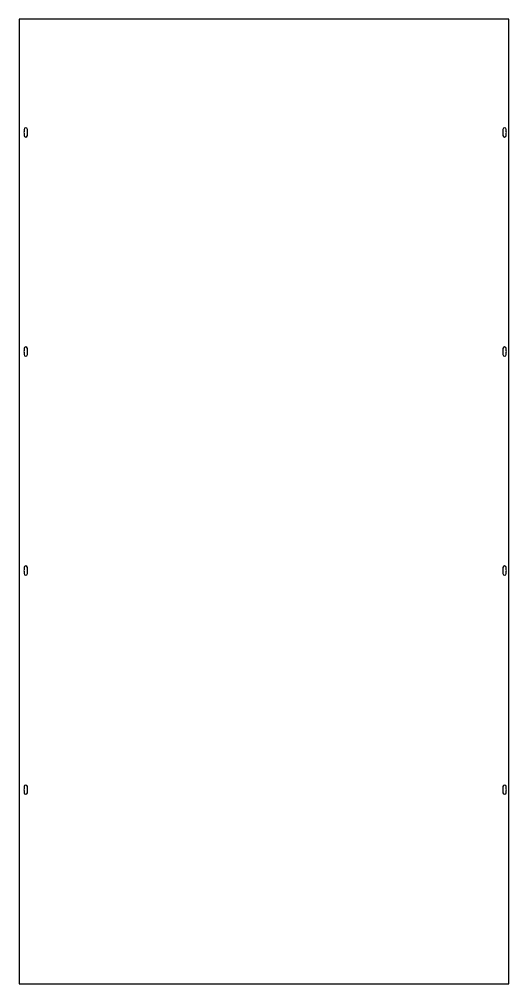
# Model space of a CAD drawing. Header units: millimetres. Extents: x -293 to 763, y -723 to 1357.
import ezdxf

# ---------------------------------------------------------------- set-up
doc = ezdxf.new("R2010")
doc.units = ezdxf.units.MM
doc.layers.add('Default', color=7, linetype='Continuous')
doc.layers.add('DIVISORIA_1056_X', color=7, linetype='Continuous')

# ---------------------------------------------------------------- blocks, each defined once
blk = doc.blocks.new('SE')
at = {"layer": 'DIVISORIA_1056_X', "color": 7, "linetype": 'Continuous'}
for p, q in [((762.6, 1356.7), (-293.4, 1356.7)), ((-293.4, 1356.7), (-293.4, -723.3)), ((762.6, -723.3), (762.6, 1356.7)), ((-282.9, 1119.2), (-282.9, 1114.6)), ((-282.9, 1110.8), (-282.9, 1106.2)), ((-275.9, 1114.6), (-275.9, 1119.2)), ((-275.9, 1106.2), (-275.9, 1110.8)), ((750.1, 1119.2), (750.1, 1114.6)), ((750.1, 1110.8), (750.1, 1106.2)), ((757.1, 1114.6), (757.1, 1119.2)), ((757.1, 1106.2), (757.1, 1110.8)), ((-282.9, 646.7), (-282.9, 642.1)), ((-275.9, 642.1), (-275.9, 646.7)), ((750.1, 646.7), (750.1, 642.1)), ((757.1, 642.1), (757.1, 646.7)), ((-282.9, 638.3), (-282.9, 633.7)), ((-275.9, 633.7), (-275.9, 638.3)), ((750.1, 638.3), (750.1, 633.7)), ((757.1, 633.7), (757.1, 638.3)), ((-282.9, 174.2), (-282.9, 169.6)), ((-275.9, 169.6), (-275.9, 174.2)), ((750.1, 174.2), (750.1, 169.6)), ((757.1, 169.6), (757.1, 174.2)), ((-282.9, 165.8), (-282.9, 161.2)), ((-275.9, 161.2), (-275.9, 165.8)), ((750.1, 165.8), (750.1, 161.2)), ((757.1, 161.2), (757.1, 165.8)), ((-282.9, -298.3), (-282.9, -302.9)), ((-282.9, -306.7), (-282.9, -311.3)), ((-275.9, -302.9), (-275.9, -298.3)), ((-275.9, -311.3), (-275.9, -306.7)), ((750.1, -298.3), (750.1, -302.9)), ((750.1, -306.7), (750.1, -311.3)), ((757.1, -302.9), (757.1, -298.3)), ((757.1, -311.3), (757.1, -306.7)), ((-293.4, -723.3), (762.6, -723.3))]:
    blk.add_line(p, q, dxfattribs=at)
for centre, radius, start, end in [((-279.4, 1112.7), 4, 151.045, 208.955), ((-279.4, 1119.2), 3.5, 0, 180), ((-279.4, 1106.2), 3.5, 180, 0), ((-279.4, 1112.7), 4, 331.045, 28.955), ((753.6, 1112.7), 4, 151.045, 208.955), ((753.6, 1119.2), 3.5, 0, 180), ((753.6, 1106.2), 3.5, 180, 0), ((753.6, 1112.7), 4, 331.045, 28.955), ((-279.4, 646.7), 3.5, 0, 180), ((753.6, 646.7), 3.5, 0, 180), ((-279.4, 640.2), 4, 151.045, 208.955), ((-279.4, 633.7), 3.5, 180, 0), ((-279.4, 640.2), 4, 331.045, 28.955), ((753.6, 640.2), 4, 151.045, 208.955), ((753.6, 633.7), 3.5, 180, 0), ((753.6, 640.2), 4, 331.045, 28.955), ((-279.4, 167.7), 4, 151.045, 208.955), ((-279.4, 174.2), 3.5, 0, 180), ((-279.4, 167.7), 4, 331.045, 28.955), ((753.6, 167.7), 4, 151.045, 208.955), ((753.6, 174.2), 3.5, 0, 180), ((753.6, 167.7), 4, 331.045, 28.955), ((-279.4, 161.2), 3.5, 180, 0), ((753.6, 161.2), 3.5, 180, 0), ((-279.4, -304.8), 4, 151.045, 208.955), ((-279.4, -298.3), 3.5, 0, 180), ((-279.4, -311.3), 3.5, 180, 0), ((-279.4, -304.8), 4, 331.045, 28.955), ((753.6, -304.8), 4, 151.045, 208.955), ((753.6, -298.3), 3.5, 0, 180), ((753.6, -311.3), 3.5, 180, 0), ((753.6, -304.8), 4, 331.045, 28.955)]:
    blk.add_arc(centre, radius, start, end, dxfattribs=at)

msp = doc.modelspace()

# ---------------------------------------------------------------- block references
at = {"layer": 'Default'}
msp.add_blockref('SE', (0, 0), dxfattribs=at)

doc.saveas('drawing.dxf')
